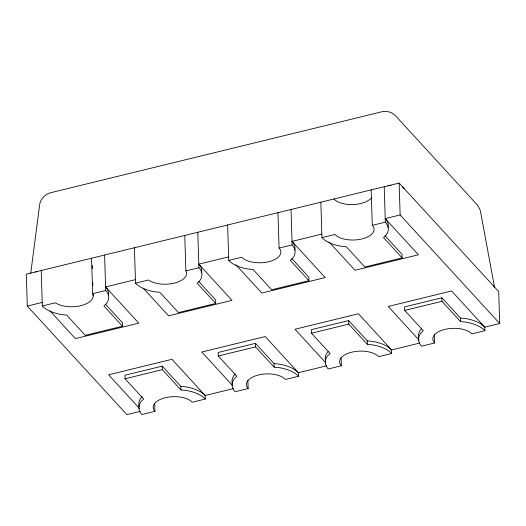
<?xml version="1.0" encoding="UTF-8"?>
<svg xmlns="http://www.w3.org/2000/svg" width="526" height="526" viewBox="0 0 526 526"><rect width="100%" height="100%" fill="white"/><g stroke="black" fill="none" stroke-linecap="round" stroke-linejoin="round"><path stroke-width="0.79" d="M30.732 273.277L39.752 204.068C40.791 198.309 45.637 193.844 51.246 192.575L382.093 111.722C386.794 110.677 391.975 112.13 395.348 115.588L476.983 204.601L479.528 208.474L480.481 211.268L494.604 287.663A12.315 6.102 -1.8 0 0 493.69 286.157M142.079 396.913L141.086 397.84A34.703 17.194 -1.8 0 0 139.206 406.743M235.286 374.137L234.294 375.064A34.703 17.194 -1.8 0 0 232.413 383.96M328.494 351.355L327.501 352.288A34.703 17.194 -1.8 0 0 325.627 361.184M421.707 328.579L420.715 329.506A34.703 17.194 -1.8 0 0 418.834 338.409M419.189 340.237L388.214 306.467L451.597 290.977L484.788 327.159L484.9 330.703L471.848 333.892A20.415 10.112 -1.8 0 0 444.911 329.401A20.415 10.112 -1.8 0 0 434.568 343.005L421.517 346.193A34.703 17.194 -1.8 0 1 420.826 333.05L423.305 330.729L404.698 310.439L404.586 306.895L441.866 297.782L460.48 318.072L465.53 318.552A34.703 17.194 -1.8 0 1 484.788 327.159L499.7 323.516L498.701 291.614L399.135 183.061L26.3 274.171L27.299 306.073L126.865 414.633L140.205 411.371M27.299 306.073L42.218 302.43M108.402 295.665A34.703 17.194 -1.8 0 0 105.601 286.94L135.425 279.648M201.616 272.889A34.703 17.194 -1.8 0 0 198.808 264.164L228.632 256.872M294.823 250.106A34.703 17.194 -1.8 0 0 292.015 241.381L321.846 234.096M388.03 227.331A34.703 17.194 -1.8 0 0 385.223 218.606L400.141 214.956L499.7 323.516M41.212 270.528L42.33 305.974L55.375 302.785A20.803 10.31 -1.8 0 0 80.84 305.665A20.803 10.31 -1.8 0 0 92.661 293.672L105.706 290.483L104.595 255.038M134.419 247.753L135.537 283.192L148.588 280.003A20.685 10.25 -1.8 0 0 174.277 283.139A20.685 10.25 -1.8 0 0 185.869 270.897L198.92 267.708L197.802 232.262M227.633 224.97L228.744 260.416L241.796 257.227A20.415 10.112 -1.8 0 0 268.733 261.718A20.415 10.112 -1.8 0 0 279.076 248.114L292.127 244.925L291.016 209.48M320.84 202.194L321.951 237.64L335.003 234.451A20.415 10.112 -1.8 0 0 361.941 238.942A20.415 10.112 -1.8 0 0 372.29 225.338L385.334 222.15L384.223 186.704M105.45 304.192L122.42 322.694L122.532 326.238L85.245 335.351L66.638 315.061L61.581 314.581A34.703 17.194 -1.8 0 1 42.33 305.974M198.657 281.417L215.627 299.919L215.739 303.463L178.452 312.575L159.845 292.285L154.789 291.798A34.703 17.194 -1.8 0 1 135.537 283.192M291.871 258.641L308.834 277.136L308.946 280.68L271.666 289.793L253.052 269.503L248.002 269.023A34.703 17.194 -1.8 0 1 228.744 260.416M385.078 235.858L402.042 254.36L402.153 257.904L364.873 267.017L346.266 246.727L341.21 246.247A34.703 17.194 -1.8 0 1 321.951 237.64M205.271 399.043A34.703 17.194 -1.8 0 0 186.013 390.437L180.964 389.95L180.852 386.406L162.245 366.116L124.958 375.229L125.07 378.773L143.677 399.063L141.198 401.384A34.703 17.194 -1.8 0 0 141.888 414.527L154.94 411.339A20.415 10.112 -1.8 0 1 165.282 397.741A20.415 10.112 -1.8 0 1 192.22 402.232L205.271 399.043L205.16 395.499L171.969 359.311L108.593 374.801L139.568 408.57M298.479 376.261A34.703 17.194 -1.8 0 0 279.227 367.654L274.171 367.174L274.059 363.63L255.452 343.34L218.165 352.453L218.277 355.997L236.884 376.287L234.405 378.608A34.703 17.194 -1.8 0 0 235.096 391.752L248.147 388.563A20.415 10.112 -1.8 0 1 258.49 374.959A20.415 10.112 -1.8 0 1 285.427 379.45L298.479 376.261L298.367 372.717L265.183 336.535L201.8 352.019L232.775 385.795M391.686 353.485A34.703 17.194 -1.8 0 0 372.434 344.878L367.378 344.398L367.266 340.848L348.659 320.564L311.379 329.67L311.491 333.214L330.098 353.505L327.613 355.832A34.703 17.194 -1.8 0 0 328.309 368.976L341.354 365.787A20.415 10.112 -1.8 0 1 351.703 352.183A20.415 10.112 -1.8 0 1 378.641 356.674L391.686 353.485L391.581 349.941L358.39 313.752L295.007 329.243L325.982 363.019M125.07 378.773L162.35 369.66L180.964 389.95M218.277 355.997L255.564 346.884L274.171 367.174M311.491 333.214L348.771 324.108L367.378 344.398M404.698 310.439L441.978 301.326L460.592 321.616L465.642 322.096A34.703 17.194 -1.8 0 1 484.9 330.703M233.419 388.589L205.16 395.499A34.703 17.194 -1.8 0 0 185.902 386.893L180.852 386.406M326.626 365.813L298.367 372.717A34.703 17.194 -1.8 0 0 279.115 364.11L274.059 363.63M419.833 343.031L391.581 349.941A34.703 17.194 -1.8 0 0 372.323 341.335L367.266 340.848M385.223 218.606L418.413 254.788L355.03 270.279L329.033 241.934M402.153 257.904L383.546 237.614L386.025 235.293A34.703 17.194 -1.8 0 0 385.334 222.15M292.015 241.381L325.206 277.57L261.823 293.054L235.826 264.709M308.946 280.68L290.339 260.39L292.818 258.069A34.703 17.194 -1.8 0 0 292.127 244.925M198.808 264.164L231.992 300.346L168.609 315.837L143.171 288.09M215.739 303.463L197.132 283.172L199.61 280.851A34.703 17.194 -1.8 0 0 198.92 267.708M105.601 286.94L138.785 323.122L75.402 338.613L49.957 310.873M122.532 326.238L103.918 305.948L106.403 303.627A34.703 17.194 -1.8 0 0 105.706 290.483M460.48 318.072L460.592 321.616M441.866 297.782L441.978 301.326M434.285 334.141L434.568 343.005M399.135 183.061L400.141 214.956M371.172 189.893L372.29 225.338M348.659 320.564L348.771 324.108M341.104 357.726L341.354 365.787M277.965 212.668L279.076 248.114M255.452 343.34L255.564 346.884M247.891 380.508L248.147 388.563M184.757 235.451L185.869 270.897M162.245 366.116L162.35 369.66M154.683 403.284L154.94 411.339M92.221 265.393L92.32 268.615M92.747 282.311L92.852 285.533M93.128 294.396L93.181 296.006M91.544 258.227L92.661 293.672M35.446 272.067A12.315 6.102 -1.8 0 1 37.543 271.423M387.892 185.81A12.315 6.102 -1.8 0 1 390.969 185.284M402.462 187.197A12.315 6.102 -1.8 0 1 404.139 188.518M371.58 197.625A20.415 10.112 -1.8 0 1 353.064 204.548A20.415 10.112 -1.8 0 1 333.892 199.006"/></g></svg>
